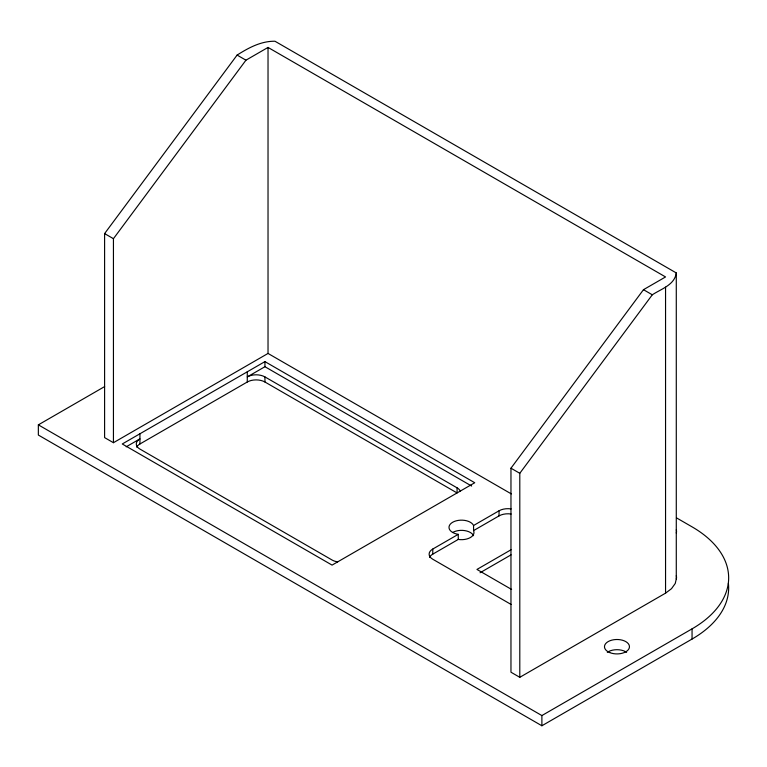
<?xml version="1.0" encoding="UTF-8"?>
<svg xmlns="http://www.w3.org/2000/svg" width="767" height="767" viewBox="0 0 767 767"><rect width="100%" height="100%" fill="white"/><g stroke="black" fill="none" stroke-linecap="round" stroke-linejoin="round"><path stroke-width="1.15" d="M676.283 272.937C674.72 284.969 661.001 289.006 652.305 294.787L519.796 473.297L519.796 677.309L510.966 672.208L510.966 468.196L643.475 289.686L665.555 276.945L268.028 47.429L245.948 60.181L113.439 238.69L113.439 442.703L104.6 437.602L104.6 233.59L237.108 55.08C248.537 47.832 261.039 41.025 274.969 41.236L676.283 272.937L676.283 578.951M676.283 533.046L676.532 531.953A37.478 21.639 0 0 0 676.331 529.7M519.796 677.309L665.555 593.159L671.509 588.673L675.257 583.457L676.532 577.858A37.478 21.639 0 0 0 676.331 575.595M728.382 583.342A124.935 72.127 0 0 1 692.055 639.055L541.886 725.764L38.35 435.052L38.35 424.851L104.638 386.578M113.439 442.703L268.028 353.443L511.311 493.9M264.941 361.612L122.269 443.978L332.073 565.106L474.744 482.74L264.941 361.612L264.941 366.712L471.647 486.048M126.2 446.806L139.939 438.877A12.493 7.21 0 0 0 139.939 449.078L332.073 560.006A12.493 7.21 0 0 0 337.681 561.875M264.941 366.712L247.271 376.913A12.493 7.21 0 0 1 264.941 376.913L457.074 487.841A12.493 7.21 0 0 1 460.315 491.072M136.708 447.209A12.493 7.21 0 0 1 139.939 443.978L247.271 382.004A12.493 7.21 0 0 1 264.941 382.004L457.074 492.941L457.074 487.841M511.11 604.463L432.78 559.239A12.493 7.21 0 0 1 432.78 549.038L458.263 534.331A12.493 7.21 0 0 1 452.664 522.26A12.493 7.21 0 0 1 473.565 525.5L499.039 510.793A12.493 7.21 0 0 1 511.11 508.924M429.549 557.379A12.493 7.21 0 0 1 432.78 554.138L458.263 539.431A12.493 7.21 0 0 0 473.565 530.601L499.039 515.894A12.493 7.21 0 0 1 511.11 514.024M511.071 549.747L476.949 569.44L511.608 589.449M480.056 572.748L511.071 554.848M38.35 424.851L541.886 715.563L692.055 628.863A124.935 72.127 0 0 0 692.055 526.852L676.494 517.869M237.108 55.08L245.948 60.181M643.475 289.686L652.305 294.787M104.6 233.59L113.439 238.69M510.966 468.196L519.796 473.297M692.055 628.863L692.055 639.055M665.555 287.136L665.555 593.159M541.886 715.563L541.886 725.764M499.039 510.793L499.039 515.894M473.565 525.5L473.565 530.601M458.263 534.331L458.263 539.431M432.78 549.038L432.78 554.138M268.028 47.429L268.028 353.443M264.941 376.913L264.941 382.004M247.271 371.813L247.271 382.004M139.939 433.777L139.939 443.978M607.311 652.333A12.493 7.21 0 0 1 626.629 652.333M452.664 532.461A12.493 7.21 0 0 1 473.565 535.702M609.698 652.573A12.493 7.21 0 0 0 629.4 647.415A12.493 7.21 0 0 0 611.817 640.138A12.493 7.21 0 0 0 609.698 652.573"/></g></svg>
